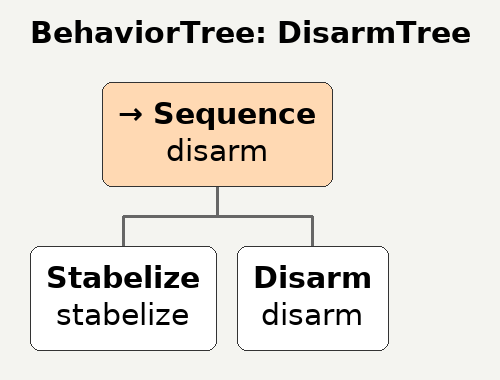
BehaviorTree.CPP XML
<?xml version="1.0" encoding="UTF-8"?>
<root BTCPP_format="4">
  <BehaviorTree ID="DisarmTree">
    <Sequence name="disarm">
      <Stabelize name="stabelize"/>
      <Disarm name="disarm"/>
    </Sequence>
  </BehaviorTree>

</root>
